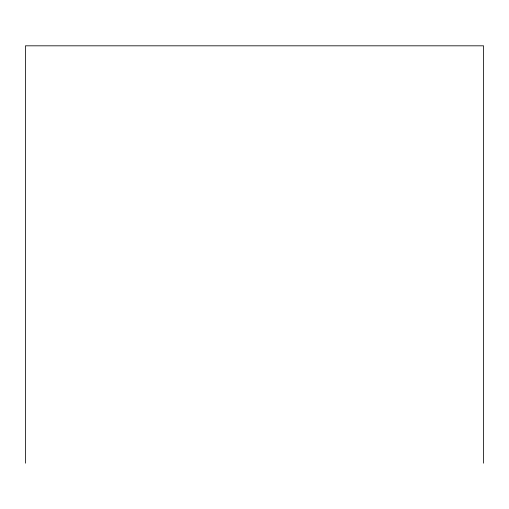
<?xml version="1.0" encoding="UTF-8"?>
<svg xmlns="http://www.w3.org/2000/svg" width="509" height="509" viewBox="0 0 509 509"><rect width="100%" height="100%" fill="white"/><g stroke="black" fill="none" stroke-linecap="round" stroke-linejoin="round"><path stroke-width="0.76" d="M483.55 463.184L483.55 45.816L25.45 45.816L25.45 463.184"/></g></svg>
